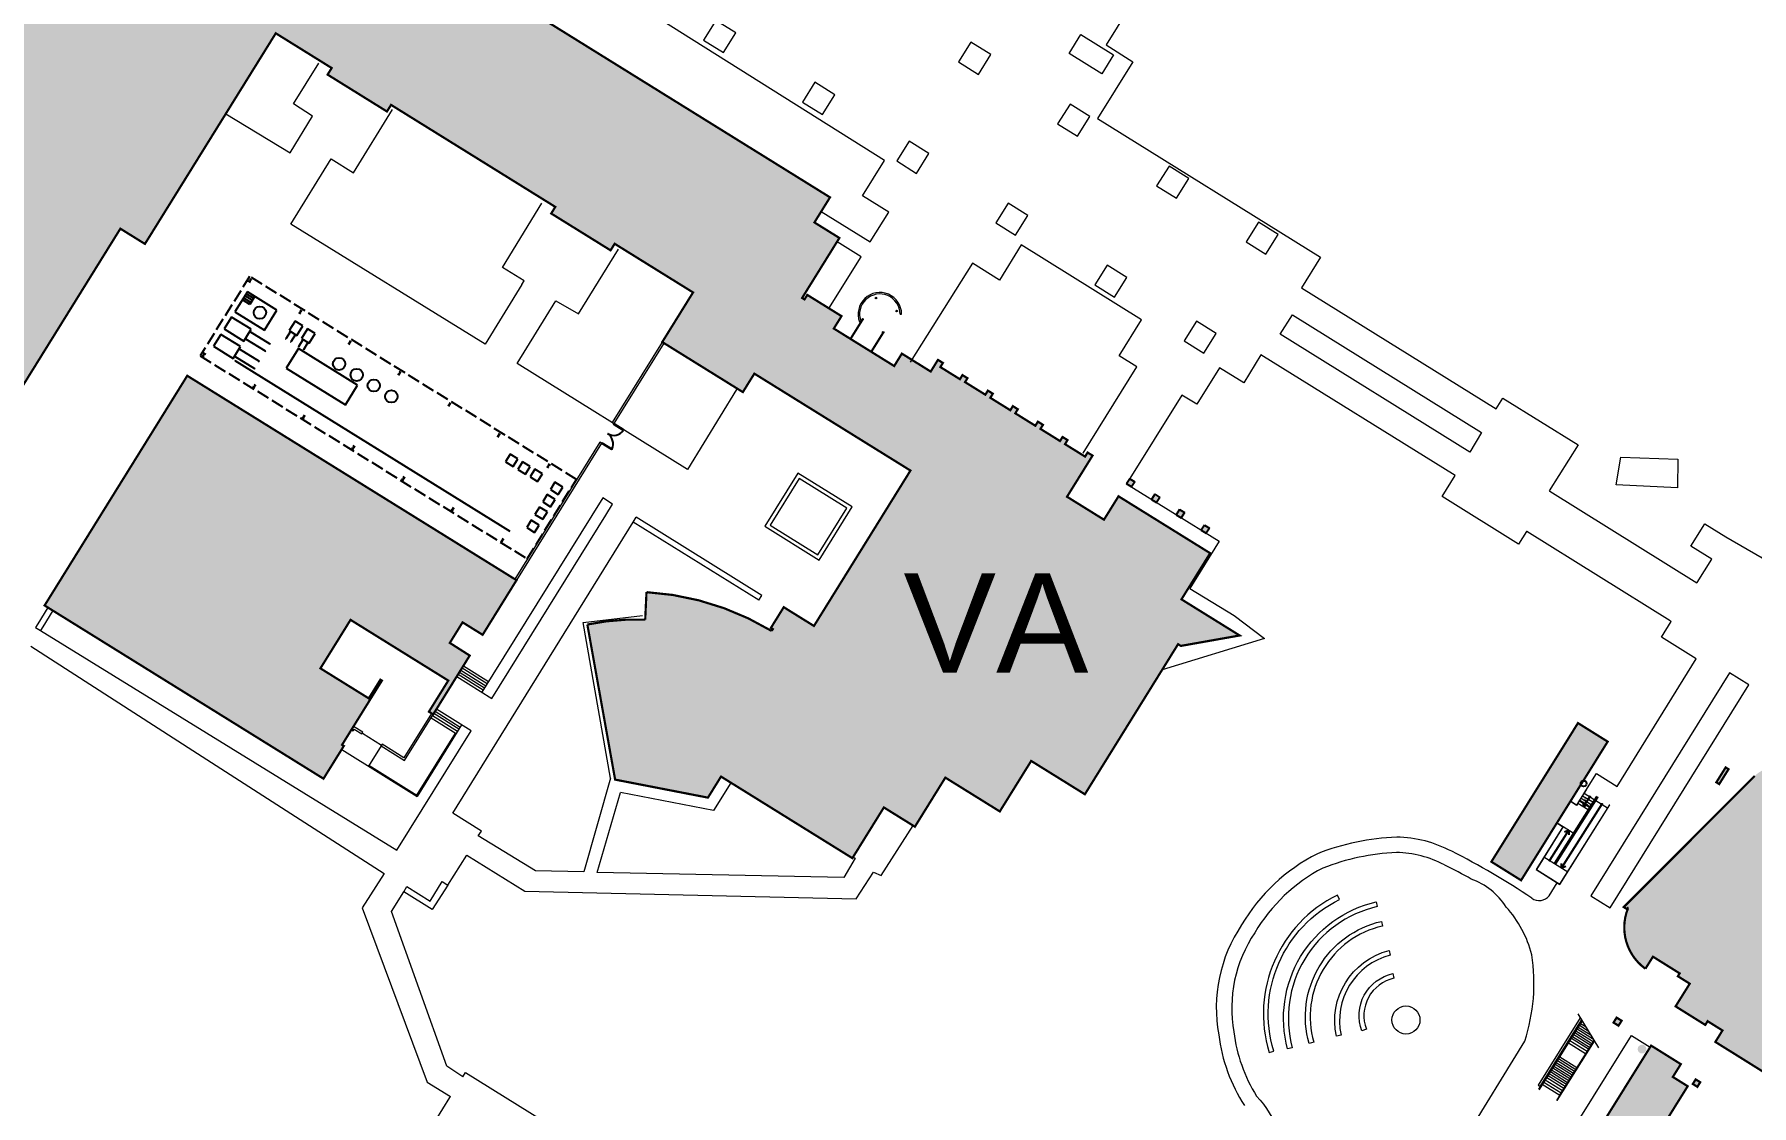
# Model space of a CAD drawing. Header units: feet. Extents: x 6763715 to 6770513, y 1886699 to 1891873.
# Drawn here: x 6765205 to 6765794, y 1889820 to 1890187 of the extents above; entities that cross this region are included whole.
import ezdxf

# ---------------------------------------------------------------- set-up
doc = ezdxf.new("R2010")
doc.units = ezdxf.units.FT
doc.header["$LTSCALE"] = 48
doc.header["$MEASUREMENT"] = 0
doc.linetypes.add('HIDDEN', pattern=[0.12, 0.09, -0.03])
doc.linetypes.add('PHANTOM2', pattern=[1.25, 0.625, -0.125, 0.125, -0.125, 0.125, -0.125])
for name, color, linetype, lineweight in [('A-Anno-Note', 7, 'Continuous', 25), ('C-BLDG-HTCH', 253, 'Continuous', 0), ('C-BLDG-IDEN', 7, 'Continuous', 50), ('C-PROP', 7, 'PHANTOM2', 0), ('C-ROAD', 5, 'Continuous', 0), ('L-SITE-WALK', 6, 'Continuous', 0), ('L-SITE-WALL', 32, 'Continuous', 0)]:
    doc.layers.add(name, color=color, linetype=linetype, lineweight=lineweight)
for name, color, linetype in [('A-DOOR', 4, 'Continuous'), ('A-FURN', 3, 'Continuous'), ('A-ROOF-OTLN', 6, 'HIDDEN'), ('C-BLDG', 7, 'Continuous'), ('Defpoints1', 6, 'Continuous'), ('S-COLS', 6, 'Continuous')]:
    doc.layers.add(name, color=color, linetype=linetype)
doc.styles.add('Campus_Base_Map_NEW$0$Site Plan$0$ARIAL3', font='arial.ttf', dxfattribs={"height": 100})
doc.styles.add('Campus_Base_Map_NEW$0$STANDARD', font='arial.ttf', dxfattribs={"height": 3.8})

msp = doc.modelspace()

# ---------------------------------------------------------------- hatches: boundary and pattern name
at = {"layer": 'C-BLDG-HTCH'}
h = msp.add_hatch(color=256, dxfattribs=at)
h.paths.add_polyline_path([(6765341.93, 1889954.27), (6765354.44, 1889974.41), (6765347.62, 1889978.75), (6765351.99, 1889985.79), (6765358.86, 1889981.52), (6765370.47, 1890000.22), (6765257.69, 1890070.25), (6765208.83, 1889991.57), (6765304.35, 1889932.24), (6765311.32, 1889943.45), (6765310.71, 1889943.83), (6765313.91, 1889948.99), (6765324.37, 1889965.83), (6765323.84, 1889966.16), (6765319.85, 1889959.75), (6765303.3, 1889970.03), (6765313.62, 1889986.64), (6765347.09, 1889965.85), (6765340.46, 1889955.18)], flags=17)
h.paths.add_polyline_path([(6765607.8, 1890018.03), (6765606.71, 1890016.28), (6765605.01, 1890017.33), (6765606.11, 1890019.09)], flags=17)
h.paths.add_polyline_path([(6765597.53, 1890024.41), (6765596.44, 1890022.65), (6765598.14, 1890021.6), (6765599.23, 1890023.36)], flags=17)
h.paths.add_polyline_path([(6765589.08, 1890029.66), (6765590.78, 1890028.6), (6765589.69, 1890026.85), (6765587.99, 1890027.9)], flags=17)
h.paths.add_polyline_path([(6765580.51, 1890034.98), (6765579.42, 1890033.22), (6765581.12, 1890032.17), (6765582.21, 1890033.93)], flags=17)
edge = h.paths.add_edge_path()
edge.add_line((6765228.82, 1890248.14), (6765225.53, 1890250.19))
edge.add_line((6765225.53, 1890250.19), (6765213.07, 1890230.13))
edge.add_line((6765213.07, 1890230.13), (6765205.58, 1890234.79))
edge.add_line((6765205.58, 1890234.79), (6765130.61, 1890114.07))
edge.add_line((6765130.61, 1890114.07), (6765149.77, 1890102.17))
edge.add_line((6765149.77, 1890102.17), (6765133.76, 1890076.38))
edge.add_line((6765133.76, 1890076.38), (6765186.83, 1890043.42))
edge.add_line((6765186.83, 1890043.42), (6765234.78, 1890120.63))
edge.add_line((6765234.78, 1890120.63), (6765243.2, 1890115.4))
edge.add_line((6765243.2, 1890115.4), (6765288.01, 1890187.55))
edge.add_line((6765288.01, 1890187.55), (6765307.16, 1890175.65))
edge.add_line((6765307.16, 1890175.65), (6765305.76, 1890173.39))
edge.add_line((6765305.76, 1890173.39), (6765326.09, 1890160.76))
edge.add_line((6765326.09, 1890160.76), (6765327.5, 1890163.02))
edge.add_line((6765327.5, 1890163.02), (6765383.75, 1890128.09))
edge.add_line((6765383.75, 1890128.09), (6765382.34, 1890125.83))
edge.add_line((6765382.34, 1890125.83), (6765402.68, 1890113.2))
edge.add_line((6765402.68, 1890113.2), (6765404.08, 1890115.46))
edge.add_line((6765404.08, 1890115.46), (6765430.93, 1890098.79))
edge.add_line((6765430.93, 1890098.79), (6765420.38, 1890081.8))
edge.add_line((6765420.38, 1890081.8), (6765447.99, 1890064.65))
edge.add_line((6765447.99, 1890064.65), (6765451.92, 1890070.98))
edge.add_line((6765451.92, 1890070.98), (6765505.39, 1890037.78))
edge.add_line((6765505.39, 1890037.78), (6765472.34, 1889984.55))
edge.add_line((6765472.34, 1889984.55), (6765461.99, 1889990.98))
edge.add_line((6765461.99, 1889990.98), (6765457.6, 1889983.9))
edge.add_line((6765457.6, 1889983.9), (6765458.26, 1889983.49))
edge.add_line((6765458.26, 1889983.49), (6765457.85, 1889982.84))
edge.add_arc((6765409.58, 1889902.92), 93.36, 58.87012, 86.68434)
edge.add_line((6765414.98, 1889996.13), (6765414.54, 1889986.73))
edge.add_arc((6765411.66, 1889902.59), 84.19, 88.04403, 101.61063)
edge.add_line((6765394.72, 1889985.06), (6765404.24, 1889931.92))
edge.add_line((6765404.24, 1889931.92), (6765436.03, 1889925.75))
edge.add_line((6765436.03, 1889925.75), (6765440.51, 1889932.96))
edge.add_line((6765440.51, 1889932.96), (6765485.5, 1889905.02))
edge.add_line((6765485.5, 1889905.02), (6765496.29, 1889922.39))
edge.add_line((6765496.29, 1889922.39), (6765506.91, 1889915.79))
edge.add_line((6765506.91, 1889915.79), (6765517.34, 1889932.61))
edge.add_line((6765517.34, 1889932.61), (6765535.99, 1889921.02))
edge.add_line((6765535.99, 1889921.02), (6765546.74, 1889938.32))
edge.add_line((6765546.74, 1889938.32), (6765565.13, 1889926.9))
edge.add_line((6765565.13, 1889926.9), (6765597.05, 1889978.31))
edge.add_line((6765597.05, 1889978.31), (6765598, 1889977.72))
edge.add_line((6765598, 1889977.72), (6765618.15, 1889981.29))
edge.add_line((6765618.15, 1889981.29), (6765598.21, 1889993.67))
edge.add_line((6765598.21, 1889993.67), (6765608.03, 1890009.48))
edge.add_line((6765608.03, 1890009.48), (6765576.65, 1890028.97))
edge.add_line((6765576.65, 1890028.97), (6765571.67, 1890020.95))
edge.add_line((6765571.67, 1890020.95), (6765559.01, 1890028.81))
edge.add_line((6765559.01, 1890028.81), (6765567.76, 1890042.9))
edge.add_line((6765567.76, 1890042.9), (6765566.06, 1890043.95))
edge.add_line((6765566.06, 1890043.95), (6765565.2, 1890042.56))
edge.add_line((6765565.2, 1890042.56), (6765558.32, 1890046.83))
edge.add_line((6765558.32, 1890046.83), (6765559.19, 1890048.22))
edge.add_line((6765559.19, 1890048.22), (6765557.49, 1890049.28))
edge.add_line((6765557.49, 1890049.28), (6765556.62, 1890047.89))
edge.add_line((6765556.62, 1890047.89), (6765549.92, 1890052.05))
edge.add_line((6765549.92, 1890052.05), (6765550.78, 1890053.44))
edge.add_line((6765550.78, 1890053.44), (6765549.04, 1890054.53))
edge.add_line((6765549.04, 1890054.53), (6765548.17, 1890053.12))
edge.add_line((6765548.17, 1890053.12), (6765541.3, 1890057.39))
edge.add_line((6765541.3, 1890057.39), (6765542.17, 1890058.79))
edge.add_line((6765542.17, 1890058.79), (6765540.47, 1890059.85))
edge.add_line((6765540.47, 1890059.85), (6765539.6, 1890058.44))
edge.add_line((6765539.6, 1890058.44), (6765532.74, 1890062.7))
edge.add_line((6765532.74, 1890062.7), (6765533.61, 1890064.11))
edge.add_line((6765533.61, 1890064.11), (6765531.91, 1890065.16))
edge.add_line((6765531.91, 1890065.16), (6765531.04, 1890063.76))
edge.add_line((6765531.04, 1890063.76), (6765524.09, 1890068.07))
edge.add_line((6765524.09, 1890068.07), (6765524.92, 1890069.41))
edge.add_line((6765524.92, 1890069.41), (6765523.21, 1890070.47))
edge.add_line((6765523.21, 1890070.47), (6765522.34, 1890069.07))
edge.add_line((6765522.34, 1890069.07), (6765515.63, 1890073.23))
edge.add_line((6765515.63, 1890073.23), (6765516.5, 1890074.64))
edge.add_line((6765516.5, 1890074.64), (6765514.81, 1890075.69))
edge.add_line((6765514.81, 1890075.69), (6765512.33, 1890071.69))
edge.add_line((6765512.33, 1890071.69), (6765502.45, 1890077.83))
edge.add_line((6765502.45, 1890077.83), (6765499.82, 1890073.58))
edge.add_line((6765499.82, 1890073.58), (6765479.14, 1890086.42))
edge.add_line((6765479.14, 1890086.42), (6765481.78, 1890090.67))
edge.add_line((6765481.78, 1890090.67), (6765470.06, 1890097.94))
edge.add_line((6765470.06, 1890097.94), (6765469.1, 1890096.4))
edge.add_line((6765469.1, 1890096.4), (6765468.29, 1890096.9))
edge.add_line((6765468.29, 1890096.9), (6765481.05, 1890117.45))
edge.add_line((6765481.05, 1890117.45), (6765472.5, 1890122.76))
edge.add_line((6765472.5, 1890122.76), (6765477.84, 1890131.36))
edge.add_line((6765477.84, 1890131.36), (6765254.45, 1890270.09))
edge.add_line((6765254.45, 1890270.09), (6765248.97, 1890261.27))
edge.add_line((6765248.97, 1890261.27), (6765240.31, 1890266.64))
edge.add_line((6765240.31, 1890266.64), (6765228.82, 1890248.14))
h = msp.add_hatch(color=256, dxfattribs=at)
h.dxf.hatch_style = 1
h.paths.add_polyline_path([(6765790.6, 1889714.27), (6765788.49, 1889710.88), (6765785.94, 1889712.47), (6765788.06, 1889715.86)])
h.paths.add_polyline_path([(6765806.48, 1889739.72), (6765804.37, 1889736.33), (6765801.82, 1889737.92), (6765803.94, 1889741.31)], flags=17)
h.paths.add_polyline_path([(6765917.16, 1889776.35), (6765915.22, 1889773.24), (6765913.1, 1889774.57), (6765915.04, 1889777.68)])
h.paths.add_polyline_path([(6765822.37, 1889765.17), (6765820.25, 1889761.78), (6765817.7, 1889763.37), (6765819.82, 1889766.76)], flags=17)
h.paths.add_polyline_path([(6765838.25, 1889790.63), (6765836.13, 1889787.23), (6765833.59, 1889788.82), (6765835.7, 1889792.21)], flags=17)
h.paths.add_polyline_path([(6765896.62, 1889788.61), (6765894.56, 1889789.89), (6765892.87, 1889787.19), (6765894.93, 1889785.9)], flags=17)
h.paths.add_polyline_path([(6765764.94, 1889730.29), (6765762.82, 1889726.89), (6765760.49, 1889728.35), (6765762.61, 1889731.74)])
edge = h.paths.add_edge_path()
edge.add_arc((6765708.37, 1889763.36), 1.5, 0, 360)
edge = h.paths.add_edge_path(flags=17)
edge.add_arc((6765724.19, 1889788.72), 1.67, 0, 360)
h.paths.add_polyline_path([(6765812.2, 1889806.49), (6765810.43, 1889803.66), (6765808.31, 1889804.99), (6765810.08, 1889807.81)], flags=17)
h.paths.add_polyline_path([(6765801.48, 1889812.3), (6765803.04, 1889811.33), (6765802.06, 1889809.76), (6765800.5, 1889810.74)], flags=17)
h.paths.add_polyline_path([(6765774.33, 1889829.24), (6765773.35, 1889827.68), (6765774.92, 1889826.7), (6765775.89, 1889828.27)], flags=17)
edge = h.paths.add_edge_path(flags=17)
edge.add_arc((6765740.08, 1889814.17), 1.5, 0, 360)
edge = h.paths.add_edge_path(flags=17)
edge.add_arc((6765755.96, 1889839.62), 1.5, 0, 360)
h.paths.add_polyline_path([(6765962.84, 1889849.98), (6765964.62, 1889852.84), (6765962.88, 1889853.93), (6765961.1, 1889851.07)])
h.paths.add_polyline_path([(6765942.42, 1889866.11), (6765941.16, 1889864.1), (6765943.01, 1889862.94), (6765944.27, 1889864.96)], flags=17)
h.paths.add_polyline_path([(6765901.18, 1889892.41), (6765899.41, 1889889.58), (6765897.29, 1889890.91), (6765899.06, 1889893.74)], flags=17)
h.paths.add_polyline_path([(6765784.59, 1889936.09), (6765785.58, 1889935.47), (6765782.4, 1889930.38), (6765781.41, 1889931)], flags=17)
edge = h.paths.add_edge_path()
edge.add_arc((6765819.49, 1889941.42), 1.5, 0, 360)
edge = h.paths.add_edge_path(flags=17)
edge.add_arc((6765851.25, 1889992.33), 1.5, 0, 360)
edge = h.paths.add_edge_path(flags=17)
edge.add_arc((6765867.13, 1890017.78), 1.5, 0, 360)
edge = h.paths.add_edge_path()
edge.add_line((6765759.07, 1889840.82), (6765715.3, 1889770.69))
edge.add_line((6765715.3, 1889770.69), (6765726.26, 1889763.85))
edge.add_line((6765726.26, 1889763.85), (6765723.05, 1889758.7))
edge.add_line((6765723.05, 1889758.7), (6765724.57, 1889758.94))
edge.add_line((6765724.57, 1889758.94), (6765729.46, 1889766.77))
edge.add_line((6765729.46, 1889766.77), (6765736.75, 1889762.22))
edge.add_line((6765736.75, 1889762.22), (6765735.49, 1889760.21))
edge.add_line((6765735.49, 1889760.21), (6765733.93, 1889761.18))
edge.add_line((6765733.93, 1889761.18), (6765733.32, 1889760.21))
edge.add_arc((6765778.01, 1889779.89), 48.83, 203.76167, 234.64866)
edge.add_line((6765749.76, 1889740.06), (6765750.91, 1889741.9))
edge.add_line((6765750.91, 1889741.9), (6765749.9, 1889742.64))
edge.add_line((6765749.9, 1889742.64), (6765750.78, 1889743.84))
edge.add_line((6765750.78, 1889743.84), (6765759, 1889738.71))
edge.add_line((6765759, 1889738.71), (6765765.35, 1889748.89))
edge.add_line((6765765.35, 1889748.89), (6765795.04, 1889730.36))
edge.add_line((6765795.04, 1889730.36), (6765831.42, 1889788.65))
edge.add_line((6765831.42, 1889788.65), (6765807.45, 1889803.61))
edge.add_line((6765807.45, 1889803.61), (6765804.05, 1889798.21))
edge.add_line((6765804.05, 1889798.21), (6765797.68, 1889802.19))
edge.add_line((6765797.68, 1889802.19), (6765794.06, 1889796.39))
edge.add_line((6765794.06, 1889796.39), (6765764.19, 1889815.03))
edge.add_line((6765764.19, 1889815.03), (6765771.6, 1889826.91))
edge.add_line((6765771.6, 1889826.91), (6765766.51, 1889830.09))
edge.add_line((6765766.51, 1889830.09), (6765769.25, 1889834.47))
edge.add_line((6765769.25, 1889834.47), (6765759.07, 1889840.82))
edge = h.paths.add_edge_path()
edge.add_line((6765767.45, 1889854.26), (6765777.63, 1889847.9))
edge.add_line((6765777.63, 1889847.9), (6765778.42, 1889849.18))
edge.add_line((6765778.42, 1889849.18), (6765783.51, 1889846))
edge.add_line((6765783.51, 1889846), (6765781.07, 1889842.08))
edge.add_line((6765781.07, 1889842.08), (6765811.61, 1889823.02))
edge.add_line((6765811.61, 1889823.02), (6765813.79, 1889826.52))
edge.add_line((6765813.79, 1889826.52), (6765821.64, 1889821.62))
edge.add_line((6765821.64, 1889821.62), (6765823.66, 1889824.86))
edge.add_line((6765823.66, 1889824.86), (6765845.51, 1889811.23))
edge.add_line((6765845.51, 1889811.23), (6765847.91, 1889815.08))
edge.add_line((6765847.91, 1889815.08), (6765847.95, 1889815.06))
edge.add_line((6765847.95, 1889815.06), (6765861.79, 1889807.72))
edge.add_line((6765861.79, 1889807.72), (6765861.28, 1889806.9))
edge.add_line((6765861.28, 1889806.9), (6765863.4, 1889805.58))
edge.add_line((6765863.4, 1889805.58), (6765864.02, 1889806.57))
edge.add_line((6765864.02, 1889806.57), (6765864.06, 1889806.55))
edge.add_line((6765864.06, 1889806.55), (6765868.49, 1889804.2))
edge.add_line((6765868.49, 1889804.2), (6765869.19, 1889803.83))
edge.add_line((6765869.19, 1889803.83), (6765871, 1889806.73))
edge.add_line((6765871, 1889806.73), (6765887.12, 1889796.67))
edge.add_line((6765887.12, 1889796.67), (6765886.01, 1889794.89))
edge.add_line((6765886.01, 1889794.89), (6765886.75, 1889794.5))
edge.add_line((6765886.75, 1889794.5), (6765894.78, 1889790.24))
edge.add_line((6765894.78, 1889790.24), (6765918.47, 1889777.66))
edge.add_line((6765918.47, 1889777.66), (6765921.92, 1889783.2))
edge.add_line((6765921.92, 1889783.2), (6765923.05, 1889782.5))
edge.add_line((6765923.05, 1889782.5), (6765947.4, 1889821.5))
edge.add_line((6765947.4, 1889821.5), (6765960.64, 1889842.73))
edge.add_line((6765960.64, 1889842.73), (6765961.17, 1889843.58))
edge.add_line((6765961.17, 1889843.58), (6765945.33, 1889853.47))
edge.add_line((6765945.33, 1889853.47), (6765940.17, 1889856.68))
edge.add_line((6765940.17, 1889856.68), (6765870.61, 1889900.09))
edge.add_line((6765870.61, 1889900.09), (6765875.9, 1889908.58))
edge.add_line((6765875.9, 1889908.58), (6765873.57, 1889910.03))
edge.add_line((6765873.57, 1889910.03), (6765873.19, 1889909.43))
edge.add_line((6765873.19, 1889909.43), (6765867.68, 1889912.88))
edge.add_line((6765867.68, 1889912.88), (6765868.05, 1889913.48))
edge.add_line((6765868.05, 1889913.48), (6765837.51, 1889932.53))
edge.add_line((6765837.51, 1889932.53), (6765837.12, 1889931.9))
edge.add_line((6765837.12, 1889931.9), (6765832.03, 1889935.07))
edge.add_line((6765832.03, 1889935.07), (6765832.42, 1889935.71))
edge.add_line((6765832.42, 1889935.71), (6765822.24, 1889942.06))
edge.add_line((6765822.24, 1889942.06), (6765813.9, 1889928.7))
edge.add_line((6765813.9, 1889928.7), (6765810.51, 1889930.82))
edge.add_line((6765810.51, 1889930.82), (6765811.57, 1889932.51))
edge.add_line((6765811.57, 1889932.51), (6765809.02, 1889934.1))
edge.add_line((6765809.02, 1889934.1), (6765809.44, 1889934.76))
edge.add_line((6765809.44, 1889934.76), (6765802.97, 1889935.87))
edge.add_arc((6765801.36, 1889926.44), 9.57, 80.30989, 134.95581)
edge.add_line((6765794.6, 1889933.21), (6765749.71, 1889888.26))
edge.add_line((6765749.71, 1889888.26), (6765750.72, 1889887.62))
edge.add_line((6765750.72, 1889887.62), (6765751.09, 1889887.99))
edge.add_line((6765751.09, 1889887.99), (6765751.19, 1889887.92))
edge.add_arc((6765767.28, 1889881.27), 17.41, 157.54652, 234.28163)
edge.add_line((6765757.12, 1889867.14), (6765759.7, 1889871.27))
edge.add_line((6765759.7, 1889871.27), (6765768.85, 1889865.56))
edge.add_line((6765768.85, 1889865.56), (6765768.24, 1889864.57))
edge.add_line((6765768.24, 1889864.57), (6765772.3, 1889862.03))
edge.add_line((6765772.3, 1889862.03), (6765767.45, 1889854.26))
edge = h.paths.add_edge_path()
edge.add_line((6765834.84, 1889970.12), (6765838.37, 1889967.91))
edge.add_line((6765838.37, 1889967.91), (6765861.99, 1890005.76))
edge.add_line((6765861.99, 1890005.76), (6765863.84, 1890008.73))
edge.add_line((6765863.84, 1890008.73), (6765872.75, 1890003.17))
edge.add_line((6765872.75, 1890003.17), (6765878.8, 1890012.86))
edge.add_line((6765878.8, 1890012.86), (6765885.16, 1890008.89))
edge.add_line((6765885.16, 1890008.89), (6765890.01, 1890016.66))
edge.add_line((6765890.01, 1890016.66), (6765891, 1890016.05))
edge.add_line((6765891, 1890016.05), (6765890.74, 1890015.62))
edge.add_line((6765890.74, 1890015.62), (6765891.57, 1890015.1))
edge.add_line((6765891.57, 1890015.1), (6765906.06, 1890029.6))
edge.add_arc((6765913.12, 1890022.55), 9.98, 44.89676, 135.02836, ccw=False)
edge.add_line((6765920.19, 1890029.59), (6765932.71, 1890017.08))
edge.add_line((6765932.71, 1890017.08), (6765921.35, 1889998.88))
edge.add_line((6765921.35, 1889998.88), (6765918.8, 1890000.47))
edge.add_line((6765918.8, 1890000.47), (6765915.89, 1889995.8))
edge.add_line((6765915.89, 1889995.8), (6765918.44, 1889994.21))
edge.add_line((6765918.44, 1889994.21), (6765881.82, 1889935.53))
edge.add_line((6765881.82, 1889935.53), (6765851.28, 1889954.59))
edge.add_line((6765851.28, 1889954.59), (6765851.67, 1889955.23))
edge.add_line((6765851.67, 1889955.23), (6765846.58, 1889958.4))
edge.add_line((6765846.58, 1889958.4), (6765846.19, 1889957.77))
edge.add_line((6765846.19, 1889957.77), (6765832.47, 1889966.33))
edge.add_line((6765832.47, 1889966.33), (6765834.84, 1889970.12))
h.paths.add_polyline_path([(6765841.22, 1889784.06), (6765843.34, 1889787.45), (6765842.07, 1889788.24), (6765837.83, 1889781.46), (6765839.1, 1889780.66)], flags=17)
h.paths.add_polyline_path([(6765901.28, 1889752.97), (6765900.3, 1889751.41), (6765901.87, 1889750.43), (6765902.84, 1889751.99)])
h.paths.add_polyline_path([(6765898.05, 1889754.99), (6765897.07, 1889753.42), (6765898.64, 1889752.45), (6765899.61, 1889754.01)])
h.paths.add_polyline_path([(6765748.97, 1889849.34), (6765747.26, 1889850.41), (6765746.2, 1889848.7), (6765747.9, 1889847.64)])
edge = h.paths.add_edge_path(flags=17)
edge.add_line((6765898.58, 1889951.06), (6765893, 1889942.11))
edge.add_line((6765893, 1889942.11), (6765895.12, 1889940.79))
edge.add_line((6765895.12, 1889940.79), (6765899.37, 1889947.6))
edge.add_arc((6765737.68, 1889912.32), 165.5, 12.30869, 13.53513)
edge.add_line((6765898.58, 1889951.06), (6765898.58, 1889951.06))
msp.add_hatch(color=256, dxfattribs=at).paths.add_polyline_path([(6765704.36, 1889903.79), (6765734.02, 1889951.29), (6765744.2, 1889944.93), (6765714.54, 1889897.43)])

# ---------------------------------------------------------------- linework, layer by layer
at = {"layer": 'A-Anno-Note'}
for p, q in [((6765742.15, 1889923.49), (6765728.39, 1889901.66)), ((6765735.94, 1889922.69), (6765735.92, 1889924.27)), ((6765738, 1889925.94), (6765735.94, 1889922.69)), ((6765735.94, 1889922.69), (6765737.36, 1889923.36)), ((6765724.41, 1889904.34), (6765730.88, 1889914.63)), ((6765730.88, 1889914.63), (6765729.45, 1889913.96)), ((6765730.88, 1889914.63), (6765730.89, 1889913.06)), ((6765728.39, 1889901.66), (6765728.38, 1889903.23)), ((6765728.39, 1889901.66), (6765729.82, 1889902.33))]:
    msp.add_line(p, q, dxfattribs=at)
msp.add_lwpolyline([(6765734.56, 1889924.73), (6765737.99, 1889922.57)], dxfattribs=at)
for centre in [(6765738.06, 1889926.08), (6765742.15, 1889923.5), (6765724.33, 1889904.22)]:
    msp.add_circle(centre, 0.149, dxfattribs=at)
at = {"layer": 'A-DOOR'}
for p, q in [((6765403.65, 1890053.65), (6765403.77, 1890053.85)), ((6765407.13, 1890051.49), (6765403.65, 1890053.65)), ((6765403.77, 1890053.85), (6765407.25, 1890051.69)), ((6765399.6, 1890047.12), (6765399.73, 1890047.32)), ((6765403.08, 1890044.96), (6765399.6, 1890047.12)), ((6765399.73, 1890047.32), (6765403.21, 1890045.16)), ((6765407.25, 1890051.69), (6765407.13, 1890051.49)), ((6765403.21, 1890045.16), (6765403.08, 1890044.96))]:
    msp.add_line(p, q, dxfattribs=at)
for centre, radius, start, end in [((6765403.87, 1890053.78), 3.95, 236.40637, 324.94057), ((6765399.14, 1890046.9), 4.4, 336.8473, 54.59881)]:
    msp.add_arc(centre, radius, start, end, dxfattribs=at)
at = {"layer": 'A-FURN'}
for p, q in [((6765278.32, 1890099.04), (6765274.04, 1890092.15)), ((6765279.09, 1890094.68), (6765276.58, 1890096.23)), ((6765279.52, 1890095.37), (6765277.01, 1890096.92)), ((6765279.98, 1890096.11), (6765277.47, 1890097.67)), ((6765280.4, 1890096.79), (6765277.89, 1890098.34)), ((6765288.42, 1890092.77), (6765278.32, 1890099.04)), ((6765280.83, 1890097.49), (6765279.09, 1890094.68)), ((6765272.88, 1890090.36), (6765270.36, 1890086.31)), ((6765279.62, 1890086.17), (6765272.88, 1890090.36)), ((6765274.04, 1890092.15), (6765284.14, 1890085.88)), ((6765284.14, 1890085.88), (6765288.42, 1890092.77)), ((6765294.6, 1890089), (6765292.56, 1890085.71)), ((6765297.24, 1890087.37), (6765294.6, 1890089)), ((6765269.18, 1890084.41), (6765266.67, 1890080.36)), ((6765275.93, 1890080.22), (6765269.18, 1890084.41)), ((6765270.36, 1890086.31), (6765277.11, 1890082.12)), ((6765277.11, 1890082.12), (6765279.62, 1890086.17)), ((6765277.61, 1890082.94), (6765284.4, 1890078.73)), ((6765279.14, 1890085.4), (6765285.96, 1890081.16)), ((6765291.6, 1890082.8), (6765291.36, 1890082.95)), ((6765293.05, 1890085.4), (6765291.48, 1890082.87)), ((6765292.56, 1890085.71), (6765295.19, 1890084.07)), ((6765293.29, 1890081.75), (6765293.04, 1890081.9)), ((6765294.74, 1890084.35), (6765293.17, 1890081.83)), ((6765295.19, 1890084.07), (6765297.24, 1890087.37)), ((6765297.35, 1890082.73), (6765295.78, 1890080.21)), ((6765298.9, 1890086.33), (6765296.85, 1890083.04)), ((6765296.85, 1890083.04), (6765299.49, 1890081.4)), ((6765301.53, 1890084.7), (6765298.9, 1890086.33)), ((6765299.49, 1890081.4), (6765301.53, 1890084.7)), ((6765266.67, 1890080.36), (6765273.41, 1890076.17)), ((6765273.41, 1890076.17), (6765275.93, 1890080.22)), ((6765273.92, 1890076.99), (6765280.7, 1890072.78)), ((6765275.45, 1890079.45), (6765282.27, 1890075.21)), ((6765284.28, 1890078.53), (6765284.52, 1890078.92)), ((6765285.84, 1890080.97), (6765286.08, 1890081.36)), ((6765295.75, 1890079.59), (6765291.58, 1890072.87)), ((6765295.9, 1890080.13), (6765295.66, 1890080.28)), ((6765316.02, 1890067), (6765295.75, 1890079.59)), ((6765297.59, 1890079.08), (6765297.34, 1890079.23)), ((6765299.03, 1890081.68), (6765297.47, 1890079.16)), ((6765274.27, 1890075.59), (6765274.15, 1890075.4)), ((6765368.28, 1890016.95), (6765274.15, 1890075.4)), ((6765280.58, 1890072.59), (6765280.82, 1890072.97)), ((6765282.14, 1890075.02), (6765282.39, 1890075.41)), ((6765291.58, 1890072.87), (6765311.85, 1890060.29)), ((6765311.84, 1890060.27), (6765316.01, 1890066.98)), ((6765368.31, 1890043.43), (6765366.68, 1890040.82)), ((6765366.68, 1890040.82), (6765369.28, 1890039.2)), ((6765370.91, 1890041.82), (6765368.31, 1890043.43)), ((6765369.28, 1890039.2), (6765370.91, 1890041.82)), ((6765372.55, 1890040.8), (6765370.92, 1890038.18)), ((6765375.13, 1890039.2), (6765372.55, 1890040.8)), ((6765370.92, 1890038.18), (6765373.5, 1890036.58)), ((6765373.5, 1890036.58), (6765375.13, 1890039.2)), ((6765376.72, 1890038.21), (6765375.1, 1890035.59)), ((6765375.1, 1890035.59), (6765377.68, 1890033.98)), ((6765379.31, 1890036.6), (6765376.72, 1890038.21)), ((6765377.68, 1890033.98), (6765379.31, 1890036.6)), ((6765380.99, 1890029.58), (6765379.43, 1890027.08)), ((6765383.69, 1890027.9), (6765380.99, 1890029.58)), ((6765383.62, 1890033.82), (6765382.06, 1890031.31)), ((6765382.06, 1890031.31), (6765384.77, 1890029.63)), ((6765386.32, 1890032.14), (6765383.62, 1890033.82)), ((6765384.77, 1890029.63), (6765386.32, 1890032.14)), ((6765378.32, 1890025.29), (6765376.77, 1890022.78)), ((6765381.03, 1890023.61), (6765378.32, 1890025.29)), ((6765379.43, 1890027.08), (6765382.14, 1890025.4)), ((6765379.47, 1890021.1), (6765381.03, 1890023.61)), ((6765382.14, 1890025.4), (6765383.69, 1890027.9)), ((6765375.52, 1890020.79), (6765373.97, 1890018.28)), ((6765373.97, 1890018.28), (6765376.68, 1890016.6)), ((6765378.23, 1890019.11), (6765375.52, 1890020.79)), ((6765376.68, 1890016.6), (6765378.23, 1890019.11)), ((6765376.77, 1890022.78), (6765379.47, 1890021.1))]:
    msp.add_line(p, q, dxfattribs=at)
for centre, radius in [((6765282.57, 1890091.87), 2.13), ((6765309.68, 1890074.3), 2.11), ((6765315.72, 1890070.55), 2.11), ((6765321.58, 1890066.91), 2.11), ((6765327.59, 1890063.17), 2.11)]:
    msp.add_circle(centre, radius, dxfattribs=at)
at = {"layer": 'A-ROOF-OTLN'}
msp.add_lwpolyline([(6765279.04, 1890104.28), (6765262.15, 1890077.08), (6765374.11, 1890007.55), (6765391, 1890034.75)], close=True, dxfattribs=at)
at = {"layer": 'C-BLDG'}
for p, q in [((6765580.51, 1890034.98), (6765579.42, 1890033.22)), ((6765580.51, 1890034.98), (6765582.21, 1890033.93)), ((6765581.12, 1890032.17), (6765579.42, 1890033.22)), ((6765582.21, 1890033.93), (6765581.12, 1890032.17)), ((6765589.08, 1890029.66), (6765587.99, 1890027.9)), ((6765589.08, 1890029.66), (6765590.78, 1890028.6)), ((6765587.99, 1890027.9), (6765589.69, 1890026.85)), ((6765590.78, 1890028.6), (6765589.69, 1890026.85)), ((6765597.53, 1890024.41), (6765596.44, 1890022.65)), ((6765597.53, 1890024.41), (6765599.23, 1890023.36)), ((6765599.23, 1890023.36), (6765598.14, 1890021.6)), ((6765596.44, 1890022.65), (6765598.14, 1890021.6)), ((6765606.11, 1890019.09), (6765605.01, 1890017.33)), ((6765605.01, 1890017.33), (6765606.71, 1890016.28)), ((6765606.11, 1890019.09), (6765607.8, 1890018.03)), ((6765607.8, 1890018.03), (6765606.71, 1890016.28))]:
    msp.add_line(p, q, dxfattribs=at)
msp.add_lwpolyline([(6765186.83, 1890043.42, 0.75, 0.75, 0), (6765234.78, 1890120.63, 0.75, 0.75, 0), (6765243.2, 1890115.4, 0.75, 0.75, 0), (6765288.01, 1890187.55, 0.75, 0.75, 0), (6765307.16, 1890175.65, 0.75, 0.75, 0), (6765305.76, 1890173.39, 0.75, 0.75, 0), (6765326.09, 1890160.76, 0.75, 0.75, 0), (6765327.5, 1890163.02, 0.75, 0.75, 0), (6765383.75, 1890128.09, 0.75, 0.75, 0), (6765382.34, 1890125.83, 0.75, 0.75, 0), (6765402.68, 1890113.2, 0.75, 0.75, 0), (6765404.08, 1890115.46, 0.75, 0.75, 0), (6765430.93, 1890098.79, 0.75, 0.75, 0), (6765420.38, 1890081.8, 0.75, 0.75, 0), (6765447.99, 1890064.65, 0.75, 0.75, 0), (6765451.92, 1890070.98, 0.75, 0.75, 0), (6765505.39, 1890037.78, 0.75, 0.75, 0), (6765472.34, 1889984.55, 0.75, 0.75, 0), (6765461.99, 1889990.98, 0.75, 0.75, 0), (6765457.6, 1889983.9, 0.75, 0.75, 0), (6765458.26, 1889983.49, 0.75, 0.75, 0), (6765457.85, 1889982.84, 0.75, 0.75, 0.121962), (6765414.98, 1889996.13, 0.75, 0.75, 0), (6765414.54, 1889986.73, 0.75, 0.75, 0.059265), (6765394.72, 1889985.06, 0.75, 0.75, 0), (6765404.24, 1889931.92, 0.75, 0.75, 0), (6765436.03, 1889925.75, 0.75, 0.75, 0), (6765440.51, 1889932.96, 0.75, 0.75, 0), (6765485.5, 1889905.02, 0.75, 0.75, 0), (6765496.29, 1889922.39, 0.75, 0.75, 0), (6765506.91, 1889915.79, 0.75, 0.75, 0), (6765517.34, 1889932.61, 0.75, 0.75, 0), (6765535.99, 1889921.02, 0.75, 0.75, 0), (6765546.74, 1889938.32, 0.75, 0.75, 0), (6765565.13, 1889926.9, 0.75, 0.75, 0), (6765597.05, 1889978.31, 0.75, 0.75, 0), (6765598, 1889977.72, 0.75, 0.75, 0), (6765618.15, 1889981.29, 0.75, 0.75, 0), (6765598.21, 1889993.67, 0.75, 0.75, 0), (6765608.03, 1890009.48, 0.75, 0.75, 0), (6765576.65, 1890028.97, 0.75, 0.75, 0), (6765571.67, 1890020.95, 0.75, 0.75, 0), (6765559.01, 1890028.81, 0.75, 0.75, 0), (6765567.76, 1890042.9, 0.75, 0.75, 0), (6765566.06, 1890043.95, 0.75, 0.75, 0), (6765565.2, 1890042.56, 0.75, 0.75, 0), (6765558.32, 1890046.83, 0.75, 0.75, 0), (6765559.19, 1890048.22, 0.75, 0.75, 0), (6765557.49, 1890049.28, 0.75, 0.75, 0), (6765556.62, 1890047.89, 0.75, 0.75, 0), (6765549.92, 1890052.05, 0.75, 0.75, 0), (6765550.78, 1890053.44, 0.75, 0.75, 0), (6765549.04, 1890054.53, 0.75, 0.75, 0), (6765548.17, 1890053.12, 0.75, 0.75, 0), (6765541.3, 1890057.39, 0.75, 0.75, 0), (6765542.17, 1890058.79, 0.75, 0.75, 0), (6765540.47, 1890059.85, 0.75, 0.75, 0), (6765539.6, 1890058.44, 0.75, 0.75, 0), (6765532.74, 1890062.7, 0.75, 0.75, 0), (6765533.61, 1890064.11, 0.75, 0.75, 0), (6765531.91, 1890065.16, 0.75, 0.75, 0), (6765531.04, 1890063.76, 0.75, 0.75, 0), (6765524.09, 1890068.07, 0.75, 0.75, 0), (6765524.92, 1890069.41, 0.75, 0.75, 0), (6765523.21, 1890070.47, 0.75, 0.75, 0), (6765522.34, 1890069.07, 0.75, 0.75, 0), (6765515.63, 1890073.23, 0.75, 0.75, 0), (6765516.5, 1890074.64, 0.75, 0.75, 0), (6765514.81, 1890075.69, 0.75, 0.75, 0), (6765512.33, 1890071.69, 0.75, 0.75, 0), (6765502.45, 1890077.83, 0.75, 0.75, 0), (6765499.82, 1890073.58, 0.75, 0.75, 0), (6765479.14, 1890086.42, 0.75, 0.75, 0), (6765481.78, 1890090.67, 0.75, 0.75, 0), (6765470.06, 1890097.94, 0.75, 0.75, 0), (6765469.1, 1890096.4, 0.75, 0.75, 0), (6765468.29, 1890096.9, 0.75, 0.75, 0), (6765481.05, 1890117.45, 0.75, 0.75, 0), (6765472.5, 1890122.76, 0.75, 0.75, 0), (6765477.84, 1890131.36, 0.75, 0.75, 0), (6765254.45, 1890270.09, 0.75, 0.75, 0)], format="xyseb", dxfattribs=at)
at = {"layer": 'C-BLDG', "const_width": 0.75}
for points in [[(6765341.93, 1889954.27), (6765354.44, 1889974.41), (6765347.62, 1889978.75), (6765351.99, 1889985.79), (6765358.86, 1889981.52), (6765370.47, 1890000.22), (6765257.69, 1890070.25), (6765208.83, 1889991.57), (6765304.35, 1889932.24), (6765311.32, 1889943.45), (6765310.71, 1889943.83), (6765313.91, 1889948.99), (6765324.37, 1889965.83), (6765323.84, 1889966.16), (6765319.85, 1889959.75), (6765303.3, 1889970.03), (6765313.62, 1889986.64), (6765347.09, 1889965.85), (6765340.46, 1889955.18)], [(6765704.36, 1889903.79), (6765734.02, 1889951.29), (6765744.2, 1889944.93), (6765714.54, 1889897.43)], [(6765784.59, 1889936.09), (6765785.58, 1889935.47), (6765782.4, 1889930.38), (6765781.41, 1889931)], [(6765748.97, 1889849.34), (6765747.26, 1889850.41), (6765746.2, 1889848.7), (6765747.9, 1889847.64)], [(6765774.33, 1889829.24), (6765773.35, 1889827.68), (6765774.92, 1889826.7), (6765775.89, 1889828.27)]]:
    msp.add_lwpolyline(points, close=True, dxfattribs=at)
for points in [[(6765794.6, 1889933.21), (6765749.71, 1889888.26), (6765750.72, 1889887.62), (6765751.09, 1889887.99), (6765751.19, 1889887.92, 0.347919), (6765757.12, 1889867.14), (6765759.7, 1889871.27), (6765768.85, 1889865.56), (6765768.24, 1889864.57), (6765772.3, 1889862.03), (6765767.45, 1889854.26), (6765777.63, 1889847.9), (6765778.42, 1889849.18), (6765783.51, 1889846), (6765781.07, 1889842.08), (6765811.61, 1889823.02)], [(6765794.06, 1889796.39), (6765764.19, 1889815.03), (6765771.6, 1889826.91), (6765766.51, 1889830.09), (6765769.25, 1889834.47), (6765759.07, 1889840.82), (6765715.3, 1889770.69), (6765726.26, 1889763.85), (6765723.05, 1889758.7), (6765724.57, 1889758.94), (6765729.46, 1889766.77), (6765736.75, 1889762.22), (6765735.49, 1889760.21), (6765733.93, 1889761.18), (6765733.32, 1889760.21, 0.135592), (6765749.76, 1889740.06), (6765750.91, 1889741.9), (6765749.9, 1889742.64), (6765750.78, 1889743.84), (6765759, 1889738.71), (6765765.35, 1889748.89), (6765795.04, 1889730.36)]]:
    msp.add_lwpolyline(points, format="xyb", dxfattribs=at)
at = {"layer": 'C-PROP', "ltscale": 0.02, "const_width": 6, "elevation": -178.8}
msp.add_lwpolyline([(6769012.67, 1888295.37, 0.136105), (6767938.83, 1887977.76, -0.282387), (6765535.01, 1887963.21), (6765125.2, 1887960.53), (6765008.26, 1888061.18), (6763829.05, 1890965.33), (6763828.78, 1890985.96), (6763983.43, 1891051.43), (6764153.83, 1890819.55), (6764199.85, 1890842), (6764151.8, 1891122.84, -0.016472), (6764351.86, 1891197.56, -0.000343), (6765614.04, 1891619.04, -0.151573), (6766084.72, 1891639.02, -0.00004), (6767109.8, 1891365.37), (6767424.22, 1891242.17)], format="xyb", dxfattribs=at)
at = {"layer": 'C-ROAD'}
msp.add_lwpolyline([(6765661.54, 1889846.45), (6765660, 1889845.86)], dxfattribs=at)
at = {"layer": 'Defpoints1'}
msp.add_circle((6765735.96, 1889930.56), 1, dxfattribs=at)
at = {"layer": 'L-SITE-WALK', "lineweight": 0}
for p, q in [((6765391.64, 1890091.47), (6765405.39, 1890113.55)), ((6765370.66, 1890074.49), (6765383.94, 1890095.93)), ((6765383.94, 1890095.93), (6765391.64, 1890091.47)), ((6765429.02, 1890038.11), (6765370.66, 1890074.49)), ((6765445.8, 1890065.5), (6765429.02, 1890038.11)), ((6765393.26, 1889985.75), (6765413.66, 1889988.17)), ((6765402.71, 1889932.47), (6765393.26, 1889985.75)), ((6765762.6, 1889980.69), (6765765.97, 1889986.12)), ((6765765.97, 1889986.12), (6765765.66, 1889986.31)), ((6765774.55, 1889973.26), (6765762.6, 1889980.69)), ((6765351.83, 1889970.16), (6765360.42, 1889964.8)), ((6765352.29, 1889970.9), (6765360.89, 1889965.54)), ((6765747.44, 1889929.61), (6765774.55, 1889973.26)), ((6765359.04, 1889962.57), (6765350.44, 1889967.93)), ((6765350.91, 1889968.67), (6765359.5, 1889963.31)), ((6765351.37, 1889969.41), (6765359.96, 1889964.06)), ((6765341.19, 1889953.09), (6765349.8, 1889947.71)), ((6765341.65, 1889953.83), (6765350.26, 1889948.46)), ((6765350.72, 1889949.2), (6765342.11, 1889954.57)), ((6765342.58, 1889955.31), (6765351.19, 1889949.94)), ((6765351.65, 1889950.69), (6765336.41, 1889926.18)), ((6765310.59, 1889942.28), (6765336.41, 1889926.18)), ((6765324.06, 1889943.48), (6765319.77, 1889936.56)), ((6765736.15, 1889927.27), (6765740.42, 1889934.04)), ((6765740.42, 1889934.04), (6765747.44, 1889929.61)), ((6765336.41, 1889926.18), (6765336.13, 1889926.36)), ((6765437.98, 1889921.29), (6765406.1, 1889927.49)), ((6765733.54, 1889923.1), (6765731.42, 1889924.42)), ((6765734.07, 1889923.95), (6765733.54, 1889923.1)), ((6765734.07, 1889923.95), (6765736.9, 1889928.46)), ((6765740.39, 1889926.21), (6765740.32, 1889926.26)), ((6765740.86, 1889925.92), (6765740.78, 1889925.97)), ((6765729, 1889915.83), (6765732.4, 1889913.69)), ((6765726.37, 1889902.93), (6765725.84, 1889903.27)), ((6765726.35, 1889903.05), (6765725.95, 1889903.29)), ((6765724.18, 1889892.14), (6765726.93, 1889896.57)), ((6765720.64, 1889825.9), (6765735.32, 1889849.42)), ((6765720.79, 1889825.81), (6765735.42, 1889849.26)), ((6765721.87, 1889827.4), (6765735.47, 1889849.18)), ((6765733.53, 1889846.55), (6765733.38, 1889846.63)), ((6765733.92, 1889847.18), (6765733.78, 1889847.27)), ((6765733.96, 1889851.69), (6765741.1, 1889840.06)), ((6765738.55, 1889844.29), (6765734.14, 1889847.05)), ((6765734.32, 1889847.82), (6765734.18, 1889847.91)), ((6765737.55, 1889845.8), (6765734.53, 1889847.69)), ((6765734.72, 1889848.45), (6765734.58, 1889848.54)), ((6765736.85, 1889847.12), (6765734.93, 1889848.32)), ((6765735.11, 1889849.09), (6765734.97, 1889849.18)), ((6765735.76, 1889848.68), (6765735.33, 1889848.96)), ((6765726.79, 1889822.06), (6765739.57, 1889842.54)), ((6765726.94, 1889821.98), (6765739.67, 1889842.38)), ((6765727.74, 1889823.73), (6765739.52, 1889842.62)), ((6765730.57, 1889841.81), (6765730.43, 1889841.9)), ((6765736.65, 1889838.01), (6765730.78, 1889841.68)), ((6765731.06, 1889842.59), (6765730.91, 1889842.67)), ((6765737.14, 1889838.79), (6765731.27, 1889842.45)), ((6765731.54, 1889843.36), (6765731.4, 1889843.45)), ((6765737.62, 1889839.57), (6765731.75, 1889843.23)), ((6765731.94, 1889844), (6765731.8, 1889844.09)), ((6765738.02, 1889840.21), (6765732.15, 1889843.87)), ((6765732.33, 1889844.64), (6765732.19, 1889844.73)), ((6765738.41, 1889840.84), (6765732.55, 1889844.5)), ((6765732.73, 1889845.27), (6765732.59, 1889845.36)), ((6765738.81, 1889841.48), (6765732.94, 1889845.14)), ((6765733.13, 1889845.91), (6765732.99, 1889846)), ((6765739.21, 1889842.12), (6765733.34, 1889845.78)), ((6765739.35, 1889842.91), (6765733.74, 1889846.41)), ((6765726.38, 1889835.09), (6765726.24, 1889835.18)), ((6765732.46, 1889831.3), (6765726.59, 1889834.96)), ((6765726.78, 1889835.73), (6765726.63, 1889835.82)), ((6765732.86, 1889831.94), (6765726.99, 1889835.6)), ((6765727.17, 1889836.37), (6765727.03, 1889836.45)), ((6765733.25, 1889832.57), (6765727.39, 1889836.23)), ((6765727.57, 1889837), (6765727.43, 1889837.09)), ((6765733.65, 1889833.21), (6765727.78, 1889836.87)), ((6765727.97, 1889837.64), (6765727.83, 1889837.73)), ((6765728.36, 1889838.27), (6765728.22, 1889838.36)), ((6765352.08, 1889830.14), (6765352.96, 1889831.55)), ((6765352.96, 1889831.55), (6765388.58, 1889809.4)), ((6765722.63, 1889829.08), (6765722.49, 1889829.17)), ((6765723.11, 1889829.86), (6765722.97, 1889829.95)), ((6765729.19, 1889826.07), (6765723.33, 1889829.73)), ((6765723.6, 1889830.64), (6765723.46, 1889830.73)), ((6765729.68, 1889826.84), (6765723.81, 1889830.51)), ((6765724, 1889831.28), (6765723.86, 1889831.36)), ((6765730.08, 1889827.48), (6765724.21, 1889831.14)), ((6765724.39, 1889831.91), (6765724.25, 1889832)), ((6765730.47, 1889828.12), (6765724.61, 1889831.78)), ((6765724.79, 1889832.55), (6765724.65, 1889832.64)), ((6765730.87, 1889828.75), (6765725, 1889832.42)), ((6765725.19, 1889833.18), (6765725.05, 1889833.27)), ((6765731.27, 1889829.39), (6765725.4, 1889833.05)), ((6765725.58, 1889833.82), (6765725.44, 1889833.91)), ((6765731.66, 1889830.03), (6765725.8, 1889833.69)), ((6765725.98, 1889834.46), (6765725.84, 1889834.54)), ((6765732.06, 1889830.66), (6765726.19, 1889834.32)), ((6765347.68, 1889823.06), (6765347.86, 1889823.35)), ((6765720.64, 1889825.9), (6765720.79, 1889825.81)), ((6765721.66, 1889827.53), (6765721.52, 1889827.62)), ((6765727.81, 1889823.69), (6765721.8, 1889827.44)), ((6765722.14, 1889828.31), (6765722, 1889828.39)), ((6765728.22, 1889824.51), (6765722.36, 1889828.17)), ((6765728.71, 1889825.29), (6765722.84, 1889828.95)), ((6765330.54, 1889795.49), (6765347.68, 1889823.06)), ((6765726.94, 1889821.98), (6765726.79, 1889822.06))]:
    msp.add_line(p, q, dxfattribs=at)
for points in [[(6765580.81, 1890287.55), (6765621.39, 1890262.32), (6765572.4, 1890183.54), (6765581.6, 1890177.82), (6765569.51, 1890158.37), (6765645.83, 1890110.91), (6765639.3, 1890100.4), (6765706.02, 1890058.91), (6765708.32, 1890062.61), (6765734.03, 1890046.63), (6765724.18, 1890030.79), (6765724.34, 1890030.69)], [(6765474.86, 1890126.56), (6765491.61, 1890116.16), (6765497.93, 1890126.33), (6765488.99, 1890131.89), (6765496.53, 1890144.02), (6765339.12, 1890243.12)], [(6765270.9, 1890160), (6765292.94, 1890146.58), (6765300.62, 1890159.19), (6765294.13, 1890163.43), (6765302.76, 1890177.26)], [(6765372.33, 1890101.52), (6765359.71, 1890081.08), (6765293.2, 1890122.18), (6765306.99, 1890144.49), (6765314.59, 1890139.79), (6765327.98, 1890161.46)], [(6765372.33, 1890101.52), (6765373.1, 1890102.76), (6765365.62, 1890107.38), (6765379.17, 1890129.31)], [(6765477.49, 1890093.33), (6765488.48, 1890111.03), (6765480.24, 1890116.15)], [(6765564.54, 1890043.79), (6765582.87, 1890073.26), (6765576.82, 1890077.02), (6765584.53, 1890089.43), (6765543.34, 1890115.04), (6765535.87, 1890103.03), (6765526.61, 1890108.79), (6765505.32, 1890074.94)], [(6765701.01, 1890050.82), (6765696.93, 1890044.13), (6765632.06, 1890084.47), (6765636.19, 1890091.12), (6765701.01, 1890050.82)], [(6765716.54, 1890016.85), (6765716.4, 1890016.94), (6765713.7, 1890012.59), (6765687.47, 1890028.89), (6765691.92, 1890036.04), (6765625.44, 1890077.38), (6765619.52, 1890067.87), (6765611.26, 1890073.01), (6765603.46, 1890060.47), (6765598.34, 1890063.65), (6765579.42, 1890033.22)], [(6765579.42, 1890033.22), (6765611.09, 1890013.55), (6765601.12, 1889997.38), (6765616.28, 1889988.1), (6765626.67, 1889980.26), (6765591.6, 1889969.52)], [(6765724.34, 1890030.69), (6765774.78, 1889999.33), (6765774.85, 1889999.45)], [(6765401.02, 1890022.48), (6765403.39, 1890026.3), (6765399.98, 1890028.41), (6765358.58, 1889961.84)], [(6765402.71, 1889932.47), (6765393.55, 1889900.28), (6765376.98, 1889900.67), (6765357.38, 1889912.67), (6765358.45, 1889914.21), (6765348.7, 1889920.39), (6765410.45, 1890020.09)], [(6765349.98, 1889967.19), (6765361.99, 1889959.72), (6765401.02, 1890022.48)], [(6765410.45, 1890020.09), (6765411.5, 1890021.8)], [(6765453.49, 1889993.33), (6765410.45, 1890020.09)], [(6765454.54, 1889995.03), (6765411.5, 1890021.8)], [(6765779.83, 1890007.45), (6765772.69, 1890011.89), (6765777.44, 1890019.54), (6765784.64, 1890015.06)], [(6765765.64, 1889986.32), (6765716.54, 1890016.85)], [(6765774.85, 1889999.45), (6765779.83, 1890007.45)], [(6765453.49, 1889993.33), (6765454.54, 1889995.03)], [(6765207.43, 1889983.01), (6765329.48, 1889907.8), (6765354.89, 1889948.67), (6765343.03, 1889956.04)], [(6765204.06, 1889977.61), (6765261.22, 1889940.83), (6765325.1, 1889899.73), (6765317.59, 1889888.03), (6765339.81, 1889828.35), (6765347.86, 1889823.35)], [(6765319.77, 1889936.56), (6765319.94, 1889936.84), (6765336.3, 1889926.64), (6765349.54, 1889947.87)], [(6765440.51, 1889932.96), (6765443.91, 1889930.85), (6765437.98, 1889921.29)], [(6765485.72, 1889905.37), (6765486.4, 1889904.96), (6765482.61, 1889898.38), (6765398.14, 1889900.13), (6765406.1, 1889927.49)], [(6765740.32, 1889926.26), (6765725.84, 1889903.27)], [(6765740.39, 1889926.21), (6765725.95, 1889903.29)], [(6765740.78, 1889925.97), (6765726.35, 1889903.05)], [(6765740.86, 1889925.92), (6765726.37, 1889902.93)], [(6765727.75, 1889896.15), (6765744.88, 1889923.33)], [(6765727.78, 1889896.04), (6765744.95, 1889923.28)], [(6765736.9, 1889928.47), (6765736.83, 1889928.51), (6765733.53, 1889923.22), (6765731.47, 1889924.51)], [(6765734.02, 1889923.87), (6765737.46, 1889921.72)], [(6765735.09, 1889925.58), (6765738.53, 1889923.41)], [(6765735.62, 1889926.42), (6765739.06, 1889924.26)], [(6765736.15, 1889927.27), (6765739.59, 1889925.1)], [(6765740.13, 1889924.77), (6765744.17, 1889922.22)], [(6765744.87, 1889923.33), (6765744.95, 1889923.28)], [(6765346.91, 1889895.81), (6765353.4, 1889906.04), (6765373.31, 1889893.69), (6765486.8, 1889891.12), (6765492.69, 1889900.26), (6765495.34, 1889899.11), (6765506.28, 1889916.18)], [(6765728.89, 1889915.79), (6765719.67, 1889901.13)], [(6765729, 1889915.82), (6765719.79, 1889901.17)], [(6765726.82, 1889917.1), (6765728.89, 1889915.79)], [(6765726.87, 1889917.17), (6765729, 1889915.83)], [(6765722.38, 1889905.45), (6765730.49, 1889900.34)], [(6765719.67, 1889901.13), (6765727.78, 1889896.04)], [(6765719.79, 1889901.16), (6765727.75, 1889896.15)], [(6765352.08, 1889830.14), (6765346.59, 1889833.79), (6765327.59, 1889886.74), (6765331.82, 1889893.45)]]:
    msp.add_lwpolyline(points, dxfattribs=at)
for points in [[(6765438.78, 1890191.96), (6765434.54, 1890185.18), (6765441.32, 1890180.94), (6765445.56, 1890187.72)], [(6765526.12, 1890184.5), (6765521.88, 1890177.72), (6765528.66, 1890173.48), (6765532.91, 1890180.26)], [(6765570.9, 1890173.68), (6765559.73, 1890180.63), (6765563.77, 1890187.13), (6765574.94, 1890180.18)], [(6765472.69, 1890170.75), (6765468.45, 1890163.97), (6765475.23, 1890159.72), (6765479.47, 1890166.51)], [(6765560.04, 1890163.29), (6765555.79, 1890156.51), (6765562.58, 1890152.26), (6765566.82, 1890159.04)], [(6765504.91, 1890150.59), (6765500.67, 1890143.81), (6765507.45, 1890139.56), (6765511.69, 1890146.35)], [(6765593.95, 1890142.08), (6765589.71, 1890135.3), (6765596.49, 1890131.05), (6765600.73, 1890137.83)], [(6765538.82, 1890129.38), (6765534.58, 1890122.59), (6765541.36, 1890118.35), (6765545.6, 1890125.13)], [(6765624.58, 1890122.91), (6765620.34, 1890116.13), (6765627.12, 1890111.89), (6765631.37, 1890118.67)], [(6765572.73, 1890108.16), (6765568.49, 1890101.38), (6765575.27, 1890097.14), (6765579.52, 1890103.92)], [(6765603.37, 1890089), (6765599.13, 1890082.22), (6765605.91, 1890077.97), (6765610.15, 1890084.76)], [(6765768.25, 1890041.7), (6765768.12, 1890031.83), (6765747.15, 1890032.93), (6765748.65, 1890042.37)], [(6765785.93, 1889968.49), (6765738.46, 1889892.15), (6765745.06, 1889888.04), (6765792.53, 1889964.38)]]:
    msp.add_lwpolyline(points, close=True, dxfattribs=at)
for points in [[(6765784.64, 1890015.06), (6765797.09, 1890007.9), (6765835.93, 1890068.58, -0.227063), (6765854.42, 1890081.47), (6765908.89, 1890100.04)], [(6765688.29, 1889902.71, 0.118447), (6765671.83, 1889906.96, 0.080914), (6765646.66, 1889901.63, 0.141455), (6765623.35, 1889879.47, 0.196333), (6765616.17, 1889845.48, 0.110684), (6765623.95, 1889823.52, -0.207323), (6765633.35, 1889797.44), (6765633.35, 1889785.35, 0.176738), (6765637.43, 1889769.08, -0.190796), (6765674.02, 1889774.27), (6765715.82, 1889842.36, 0.115655), (6765718.23, 1889871.92, 0.120643), (6765709.41, 1889888.29, 0.165661), (6765697.48, 1889897.85, 0.010724), (6765688.4, 1889902.65)], [(6765660, 1889845.86, -0.458908), (6765670.64, 1889865.48), (6765670.99, 1889863.87, 0.458908), (6765661.54, 1889846.45)], [(6765719.05, 1889750.73, -0.209017), (6765699.88, 1889756.82), (6765693.54, 1889763.88), (6765703.01, 1889779.49), (6765709.54, 1889775.51), (6765752.34, 1889844.24), (6765758.71, 1889840.25)]]:
    msp.add_lwpolyline(points, format="xyb", dxfattribs=at)
for points in [[(6765629.82, 1889838.94, -0.367327), (6765652.35, 1889890.87), (6765651.62, 1889892.35, 0.367327), (6765628.24, 1889838.46)], [(6765665.28, 1889888.42, 0.425095), (6765636.15, 1889840.08), (6765634.56, 1889839.66, -0.425095), (6765664.91, 1889890.03)], [(6765641.92, 1889841.53, -0.428362), (6765666.67, 1889883.37), (6765667.04, 1889881.76, 0.428362), (6765643.5, 1889841.98)], [(6765669.73, 1889871.81, 0.402184), (6765652.89, 1889844.36), (6765651.28, 1889844.01, -0.402184), (6765669.31, 1889873.41)]]:
    msp.add_lwpolyline(points, format="xyb", close=True, dxfattribs=at)
msp.add_circle((6765675.1, 1889849.59), 4.81, dxfattribs=at)
for centre, radius, start, end in [((6765675.8, 1889826.01), 86.31, 92.57161, 111.07553), ((6765671.21, 1889870.6), 41.64, 61.99554, 89.01567), ((6765674.03, 1889849.42), 64.19, 117.12822, 149.33355), ((6765581.16, 1889688.57), 244.71, 55.94119, 63.3912), ((6765720.75, 1889894.87), 4.38, 234.43989, 321.51529), ((6765660.98, 1889853.76), 50.83, 146.03509, 190.46619), ((6765668.39, 1889851.59), 57.83, 187.01569, 212.81361)]:
    msp.add_arc(centre, radius, start, end, dxfattribs=at)
at = {"layer": 'L-SITE-WALL'}
for p, q in [((6765420.38, 1890081.8), (6765403.22, 1890054.19)), ((6765420.92, 1890081.46), (6765403.77, 1890053.85)), ((6765403.77, 1890053.85), (6765403.22, 1890054.19)), ((6765399.05, 1890047.47), (6765369.9, 1890000.57)), ((6765399.6, 1890047.12), (6765370.47, 1890000.22)), ((6765399.59, 1890047.13), (6765399.05, 1890047.47)), ((6765205.72, 1889984.06), (6765207.43, 1889983.01)), ((6765317.67, 1889947.85), (6765324.24, 1889943.77))]:
    msp.add_line(p, q, dxfattribs=at)
at = {"layer": 'L-SITE-WALL', "lineweight": 0}
for points in [[(6765488.96, 1890089.28), (6765488.75, 1890089.42), (6765484.75, 1890083)], [(6765488.96, 1890089.28), (6765484.96, 1890082.87)], [(6765488.41, 1890088.87), (6765487.94, 1890088.69)], [(6765501.86, 1890091.35), (6765502.36, 1890091.35)], [(6765495.82, 1890084.97), (6765491.81, 1890078.56)], [(6765495.81, 1890084.97), (6765496.03, 1890084.84), (6765492.02, 1890078.43)], [(6765209.95, 1889990.87), (6765206.51, 1889985.33), (6765205.72, 1889984.06)], [(6765211.65, 1889989.81), (6765208.22, 1889984.27), (6765207.43, 1889983.01)], [(6765734.79, 1889850.3), (6765720.4, 1889827.24), (6765721.03, 1889826.84), (6765735.22, 1889849.58)]]:
    msp.add_lwpolyline(points, dxfattribs=at)
for points in [[(6765474.08, 1890007.13), (6765485.43, 1890025.34), (6765466.86, 1890036.92), (6765455.51, 1890018.7)], [(6765473.66, 1890008.96), (6765483.6, 1890024.92), (6765467.29, 1890035.09), (6765457.34, 1890019.12)], [(6765324.06, 1889943.48), (6765332.13, 1889938.48), (6765341.93, 1889954.27), (6765341.36, 1889954.62), (6765331.92, 1889939.41), (6765324.42, 1889944.06), (6765324.06, 1889943.48)], [(6765317.49, 1889947.57), (6765317.85, 1889948.14), (6765314.63, 1889950.15), (6765313.91, 1889948.99), (6765314.52, 1889948.61), (6765314.88, 1889949.19)], [(6765346.91, 1889895.81), (6765341.57, 1889887.39), (6765331.82, 1889893.45), (6765332.95, 1889895.26), (6765340.86, 1889890.34), (6765345, 1889897)]]:
    msp.add_lwpolyline(points, close=True, dxfattribs=at)
at = {"layer": 'L-SITE-WALL'}
for centre in [(6765493.58, 1890096.87), (6765488.99, 1890089.56), (6765500.65, 1890092.42), (6765496.05, 1890085.12)]:
    msp.add_circle(centre, 0.25, dxfattribs=at)
for centre, radius, start, end in [((6765494.92, 1890091.32), 7.44, 0.25561, 200.62438), ((6765494.91, 1890091.31), 6.95, 0.29339, 200.59964)]:
    msp.add_arc(centre, radius, start, end, dxfattribs=at)
at = {"layer": 'S-COLS'}
for p, q in [((6765279.31, 1890102.2), (6765278.58, 1890102.65)), ((6765278.95, 1890102.42), (6765279.44, 1890103.21)), ((6765279.8, 1890102.99), (6765279.07, 1890103.44)), ((6765296.59, 1890091.46), (6765295.87, 1890091.91)), ((6765296.23, 1890091.69), (6765296.72, 1890092.48)), ((6765297.08, 1890092.25), (6765296.36, 1890092.7)), ((6765313.15, 1890081.18), (6765313.64, 1890081.97)), ((6765314, 1890081.74), (6765313.28, 1890082.19)), ((6765263.51, 1890076.76), (6765262.78, 1890077.21)), ((6765263.15, 1890076.98), (6765263.64, 1890077.77)), ((6765264, 1890077.54), (6765263.27, 1890078)), ((6765313.51, 1890080.96), (6765312.79, 1890081.41)), ((6765330.5, 1890070.41), (6765329.77, 1890070.86)), ((6765330.14, 1890070.63), (6765330.62, 1890071.42)), ((6765330.99, 1890071.2), (6765330.26, 1890071.65)), ((6765280.8, 1890066.02), (6765280.07, 1890066.47)), ((6765280.43, 1890066.25), (6765280.92, 1890067.04)), ((6765281.28, 1890066.81), (6765280.56, 1890067.26)), ((6765347.61, 1890059.78), (6765346.89, 1890060.23)), ((6765347.25, 1890060.01), (6765347.74, 1890060.79)), ((6765348.1, 1890060.57), (6765347.38, 1890061.02)), ((6765297.72, 1890055.52), (6765296.99, 1890055.97)), ((6765297.35, 1890055.74), (6765297.84, 1890056.53)), ((6765298.21, 1890056.3), (6765297.48, 1890056.75)), ((6765364.54, 1890049.27), (6765363.82, 1890049.72)), ((6765364.18, 1890049.49), (6765364.67, 1890050.28)), ((6765365.03, 1890050.06), (6765364.31, 1890050.51)), ((6765314.7, 1890044.97), (6765313.97, 1890045.42)), ((6765314.34, 1890045.19), (6765314.83, 1890045.98)), ((6765315.19, 1890045.76), (6765314.46, 1890046.21)), ((6765331.45, 1890034.57), (6765331.94, 1890035.35)), ((6765332.3, 1890035.13), (6765331.58, 1890035.58)), ((6765381.57, 1890038.69), (6765380.84, 1890039.14)), ((6765381.21, 1890038.92), (6765381.7, 1890039.71)), ((6765382.06, 1890039.48), (6765381.33, 1890039.93)), ((6765331.82, 1890034.34), (6765331.09, 1890034.79)), ((6765348.74, 1890023.83), (6765348.02, 1890024.28)), ((6765348.38, 1890024.05), (6765348.87, 1890024.84)), ((6765349.23, 1890024.62), (6765348.51, 1890025.07)), ((6765365.77, 1890013.25), (6765365.05, 1890013.7)), ((6765365.41, 1890013.48), (6765365.9, 1890014.27)), ((6765366.26, 1890014.04), (6765365.53, 1890014.49))]:
    msp.add_line(p, q, dxfattribs=at)

# ---------------------------------------------------------------- texts
at = {"layer": 'A-Anno-Note', "insert": (6765736.35, 1889924.78), "char_height": 1, "width": 2.1159, "attachment_point": 5, "rotation": 57.78433, "style": 'Campus_Base_Map_NEW$0$Site Plan$0$ARIAL3'}
msp.add_mtext('UP', dxfattribs=at)
at = {"layer": 'C-BLDG-IDEN', "insert": (6765503.02, 1890002.52), "char_height": 34, "width": 2422.9802, "attachment_point": 1, "rotation": 360, "style": 'Campus_Base_Map_NEW$0$STANDARD'}
msp.add_mtext('VA', dxfattribs=at)

doc.saveas('drawing.dxf')
